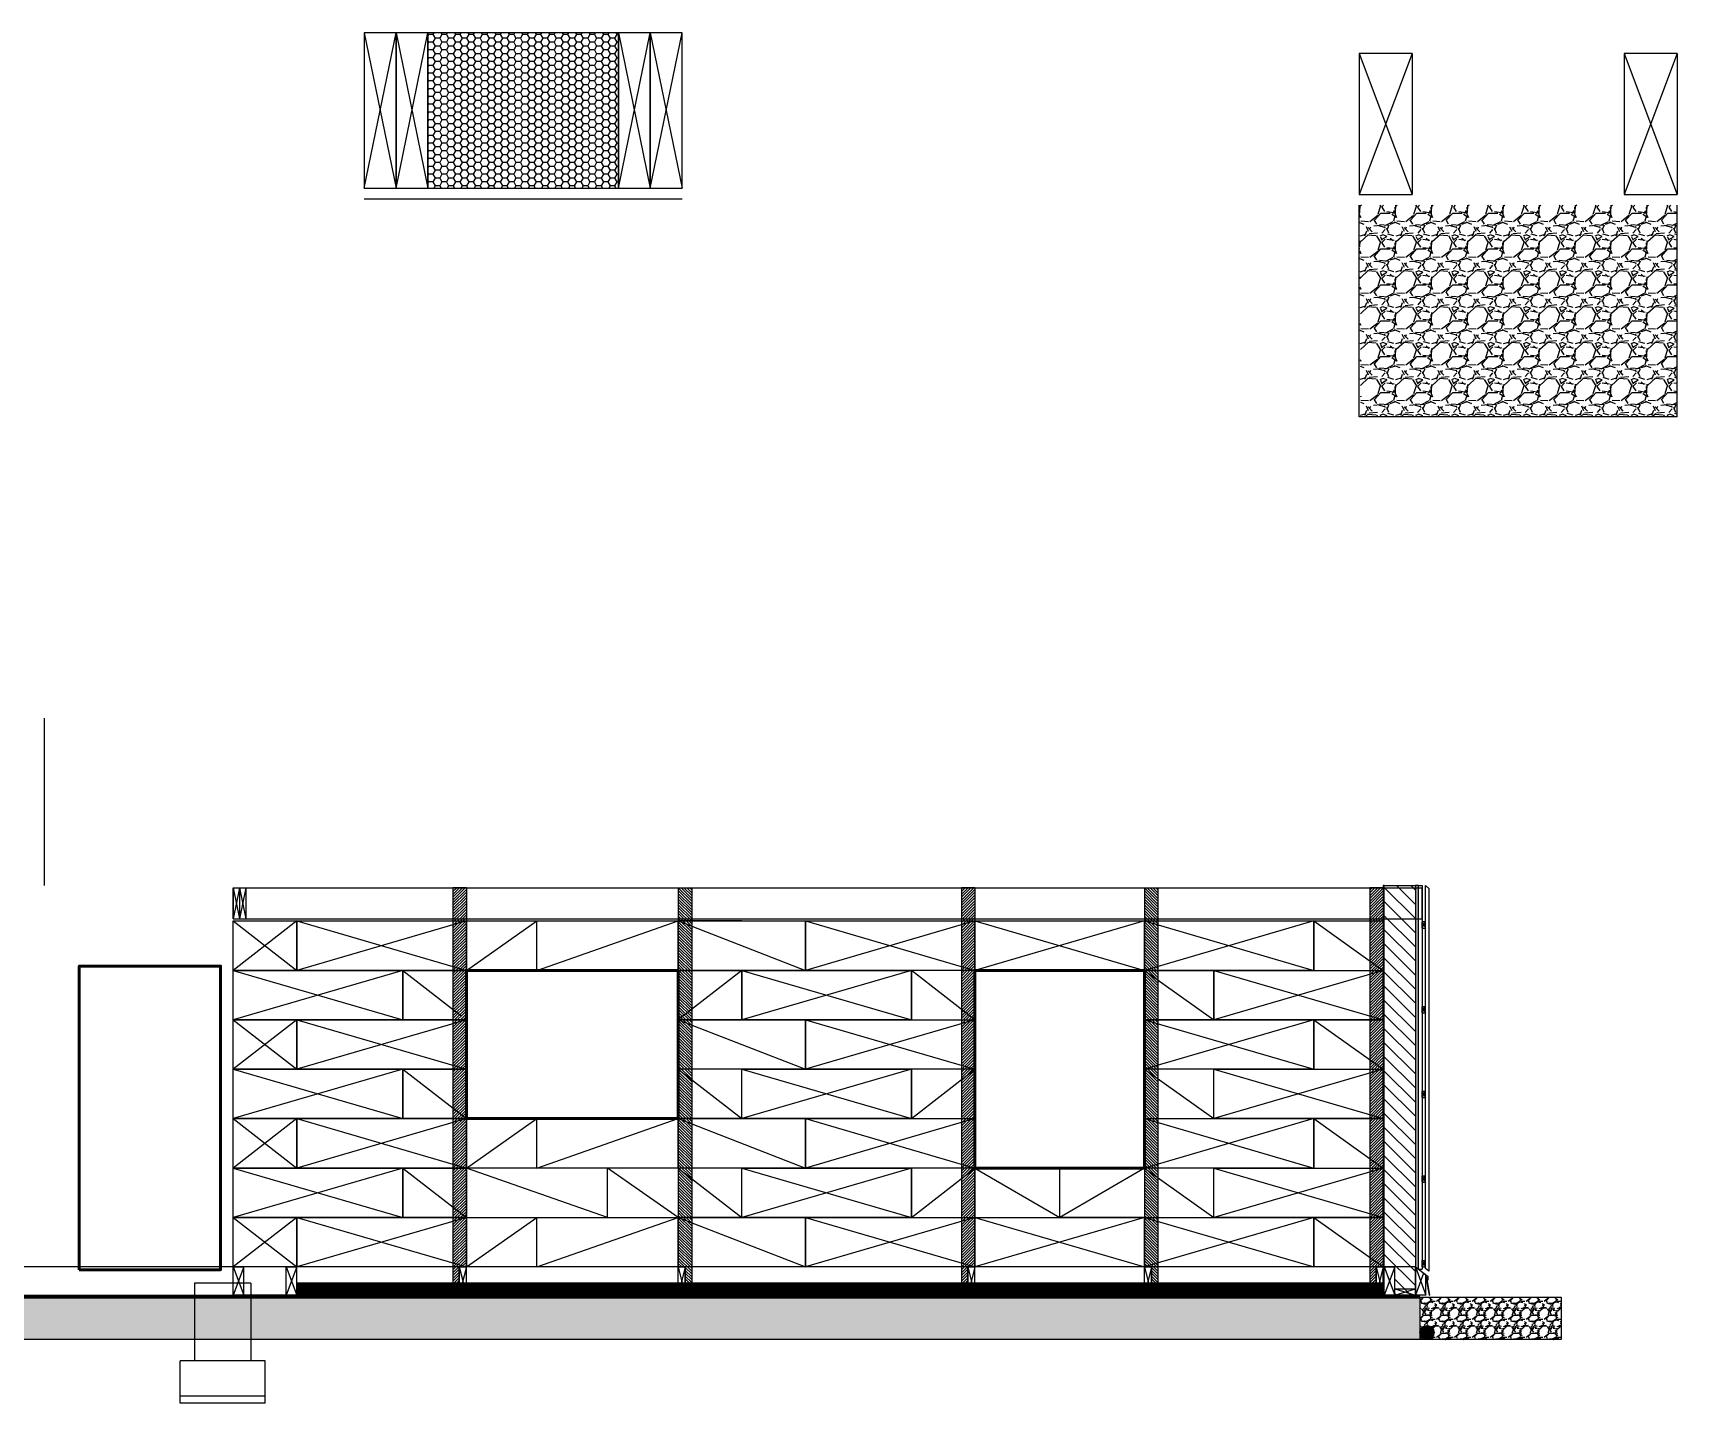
# Model space of a CAD drawing. Header units: millimetres. Extents: x -2139 to 106248, y 9575 to 78000.
# Drawn here: x 69606 to 81245, y 48076 to 57781 of the extents above; entities that cross this region are included whole.
import ezdxf

# ---------------------------------------------------------------- set-up
doc = ezdxf.new("R2010")
doc.units = ezdxf.units.MM
for name, color, linetype, lineweight, true_color in [('Fondations', 253, 'Continuous', 25, 0xa0a0a4), ('Fondations ... Drainage', 253, 'Continuous', 25, 0xa0a0a4), ('Fondations ... Etanchéité', 1, 'Continuous', 25, 0xff0000), ('Fondations ... GéoTextile', 96, 'Continuous', 25, 0x008000), ('Fondations ... Liège', 253, 'Continuous', 25, 0xaaaa7f), ('Fondations ... Plots Carport', 253, 'Continuous', 25, 0xa0a0a4), ('Fondations ... Pouzzolane', 9, 'Continuous', 25, 0xc0c0c0), ('Lisse_basse ... Madrier', 1, 'Continuous', 25, 0xff0000), ('Lisse_haute', 1, 'Continuous', 25, 0xff0000), ('Lisse_haute ... Madrier', 1, 'Continuous', 25, 0xff0000), ('Menuiseries', 136, 'Continuous', 50, 0x008080), ('Menuiseries ... Précadres', 136, 'Continuous', 25, 0x008080), ('Mur paille ... Impaire120mm', 30, 'Continuous', 25, 0xff7f00), ('Mur paille ... Paire120mm', 40, 'Continuous', 25, 0xffaa00), ('Ossature_Bois ... 145x45', 1, 'Continuous', 25, 0xff0000), ('Ossature_Bois ... Ardoise', 178, 'Continuous', 25, 0x000000), ('Ossature_Bois ... Bardage', 20, 'Continuous', 25, 0xff5500), ('Ossature_Bois ... Isoroof 22', 30, 'Continuous', 25, 0xff7f00), ('Ossature_Bois ... Larmier', 3, 'Continuous', 25, 0x00ff00), ('Ossature_Bois ... Montant 220x45', 16, 'Continuous', 25, 0x850e0e), ('Ossature_Bois ... Pavaplan 8', 178, 'Continuous', 25, 0x000000), ('Ossature_Bois ... Tasseaux', 44, 'Continuous', 25, 0xab7b00)]:
    doc.layers.add(name, color=color, linetype=linetype, lineweight=lineweight, true_color=true_color)
pattern_1 = [(228.0128, (91.44, 127), (-1016.0008633, -1143.0014045), [17.08605, -1691.525]), (184.9697, (80.01, 114.3), (1524.0024653, 126.99910377), [29.32025, -2902.7]), (132.5104, (50.8, 111.76), (1269.9990759, -1397.0013646), [20.6741, -2046.735]), (267.2737, (1.27, 80.01), (126.99944854, 2539.99918267), [26.70025, -2643.32]), (292.8337, (0, 53.34), (-635.00180278, 1524.0008665), [26.1817, -2591.99]), (357.2737, (10.16, 29.21), (-2539.99918267, 126.99944854), [26.70025, -2643.32]), (37.6942, (36.83, 27.94), (-1651.00104306, -1269.99886785), [35.3097, -3495.655]), (72.2553, (64.77, 49.53), (889.00177827, 2794.0008103), [33.336, -3300.265]), (121.4296, (74.93, 81.28), (-1016.00026176, 1650.998058), [26.79065, -2652.275]), (175.2364, (60.96, 104.14), (1396.9989027, -126.9988081), [30.58565, -1498.695]), (222.3974, (30.48, 106.68), (-1524.00004586, -1396.99818253), [39.5539, -3915.84]), (138.8141, (127, 78.74), (-888.9994337, 761.9988279), [13.50025, -1336.53]), (171.4692, (116.84, 87.63), (1650.9974798, -254.00064), [25.6841, -2542.73]), (225, (91.44, 91.44), (-3e-14, -126.99991), [17.96045, -161.6445]), (203.1986, (82.55, 106.68), (635.0021413, 254.0011137), [9.67205, -957.53]), (291.8014, (73.66, 102.87), (-127.000089, 381.0002454), [13.6783, -670.24]), (30.9638, (78.74, 90.17), (380.9995977, 254.000198), [22.216, -718.315]), (161.5651, (97.79, 101.6), (254.000116, -126.999811), [16.06435, -385.545]), (16.3895, (0, 102.87), (1270.0007007, 380.9992075), [22.5044, -2227.94]), (70.3462, (21.59, 109.22), (-507.9985844, -1396.9980244), [18.87995, -1869.11]), (293.1986, (97.79, 127), (-254.0011137, 635.0021413), [19.344, -947.86]), (343.6105, (105.41, 109.22), (-1270.0007007, 380.9992075), [22.5044, -2227.94]), (339.444, (0, 24.13), (-635.0007882, 253.9996918), [21.70175, -1063.385]), (294.7751, (20.32, 16.51), (-634.9985202, 1396.9993513), [18.1836, -1800.18]), (66.8014, (99.06, 0), (254.0011137, 635.0021413), [19.344, -947.86]), (17.354, (106.68, 17.78), (-1651.0000891, -507.9992338), [21.28915, -2107.62]), (69.444, (36.83, 0), (-253.9996918, -635.0007882), [10.8509, -1074.24]), (101.3099, (91.44, 0), (-126.999373, 507.998373), [6.47575, -641.1]), (165.9638, (90.17, 6.35), (381.000268, -126.99978), [26.1817, -497.4525]), (186.009, (64.77, 12.7), (1269.9981272, 126.99970343), [24.26335, -2402.07]), (303.6901, (78.74, 78.74), (-127.000044, 253.999755), [18.3162, -439.589]), (353.1572, (88.9, 63.5), (2159.00089283, -254.00113758), [31.97785, -3165.8]), (60.9454, (120.65, 59.69), (-507.9988183, -888.9978805), [13.0754, -1294.47]), (90, (127, 71.12), (-127, 127), [7.62, -119.38]), (120.2564, (62.23, 16.51), (507.9989233, -888.9995516), [17.64335, -1746.695]), (48.0128, (53.34, 31.75), (1016.0008633, 1143.0014045), [34.17215, -1674.44]), (0, (76.2, 57.15), (127, 127), [33.02, -93.98]), (325.3048, (109.22, 57.15), (-1269.99779955, 889.0000845), [20.0805, -1987.965]), (254.0546, (125.73, 45.72), (-127.000324, -508.00121), [18.49145, -906.085]), (207.646, (120.65, 27.94), (-2412.99915245, -1270.00079874), [30.10725, -2980.625]), (175.4261, (93.98, 13.97), (-1651.00038024, 126.99938556), [31.85145, -3153.29]), (175.4261, (93.98, 13.97), (-1651.00038024, 126.99938556), [31.85145, -3153.29])]

# ---------------------------------------------------------------- blocks, each defined once
blk = doc.blocks.new('madrier_lisse_basse')
at = {"layer": 'Lisse_basse ... Madrier'}
for p, q in [((0, 1000), (-375, 1000)), ((-375, 1000), (-375, 0)), ((-375, 1000), (0, 0)), ((0, 1000), (-375, 0)), ((0, 1000), (0, 0)), ((-375, 0), (0, 0))]:
    blk.add_line(p, q, dxfattribs=at)
blk = doc.blocks.new('madrier_lisse_haute')
at = {"layer": 'Lisse_haute ... Madrier'}
for p, q in [((0, 1100), (-225, 1100)), ((-225, 1100), (-225, 0)), ((-225, 1100), (0, 0)), ((-225, 0), (0, 1100)), ((0, 0), (0, 1100)), ((-225, 0), (0, 0))]:
    blk.add_line(p, q, dxfattribs=at)
blk = doc.blocks.new('LisseHauteMadrierCoupe')
at = {"layer": 'Lisse_haute ... Madrier'}
for p, q in [((0, 0), (45, 0)), ((0, 0), (0, -220)), ((0, 0), (45, -220)), ((45, 0), (0, -220)), ((45, 0), (45, -220)), ((0, -220), (45, -220))]:
    blk.add_line(p, q, dxfattribs=at)
blk = doc.blocks.new('PreCadreProfil')
at = {"layer": 'Menuiseries ... Précadres'}
h = blk.add_hatch(dxfattribs=at)
h.set_pattern_fill('JIS_WOOD', color=256, scale=20, style=0)
h.paths.add_polyline_path([(0, 0), (0, -2885), (45, -2885), (45, -2685), (95, -2685), (95, 0)], flags=0)
for p, q in [((0, 0), (0, -2885)), ((95, 0), (0, 0)), ((95, 0), (95, -2685)), ((45, -2685), (95, -2685)), ((45, -2685), (45, -2885)), ((0, -2885), (45, -2885))]:
    blk.add_line(p, q, dxfattribs=at)
blk = doc.blocks.new('Madrier200x75Profil')
at = {"layer": 'Lisse_basse ... Madrier'}
for p, q in [((0, -200), (0, 0)), ((0, 0), (75, -200)), ((75, 0), (0, -200)), ((0, 0), (75, 0)), ((75, -200), (75, 0)), ((75, -200), (0, -200))]:
    blk.add_line(p, q, dxfattribs=at)
blk = doc.blocks.new('Madrier200x50Profil')
at = {"layer": 'Lisse_basse ... Madrier'}
for p, q in [((0, 0), (0, 200)), ((0, 200), (50, 0)), ((50, 200), (0, 0)), ((0, 200), (50, 200)), ((50, 0), (50, 200)), ((50, 0), (0, 0))]:
    blk.add_line(p, q, dxfattribs=at)
blk = doc.blocks.new('Profil Plot Carport')
at = {"layer": 'Fondations ... Plots Carport'}
for p, q in [((100, 850), (100, 300)), ((500, 850), (100, 850)), ((500, 850), (500, 300)), ((0, 50), (0, 300)), ((600, 300), (0, 300)), ((600, 50), (600, 300)), ((0, 0), (0, 50)), ((600, 50), (0, 50)), ((600, 0), (0, 0)), ((600, 0), (600, 50))]:
    blk.add_line(p, q, dxfattribs=at)
blk = doc.blocks.new('Tasseau25x45')
at = {"layer": 'Ossature_Bois ... Tasseaux'}
for p, q in [((0, 25), (0, 0)), ((0, 25), (45, 25)), ((0, 25), (45, 0)), ((45, 25), (0, 0)), ((0, 0), (45, 0)), ((45, 25), (45, 0))]:
    blk.add_line(p, q, dxfattribs=at)
blk = doc.blocks.new('145x45')
at = {"layer": 'Ossature_Bois ... 145x45'}
for p, q in [((0, 0), (145, 0)), ((0, -45), (0, 0)), ((0, 0), (145, -45)), ((0, -45), (145, 0)), ((145, 0), (145, -45)), ((145, -45), (0, -45))]:
    blk.add_line(p, q, dxfattribs=at)
at = {"layer": 'Ossature_Bois ... Montant 220x45'}
blk.add_line((0, -45), (145, -45), dxfattribs=at)

msp = doc.modelspace()

# ---------------------------------------------------------------- hatches: boundary and pattern name
at = {"layer": 'Fondations ... Drainage'}
h = msp.add_hatch(color=256, dxfattribs=at)
edge = h.paths.add_edge_path(flags=0)
edge.add_arc((79474.2, 48575.9), 50, 0, 360)
at = {"layer": 'Fondations ... Liège'}
h = msp.add_hatch(dxfattribs=at)
h.set_pattern_fill('GRATE', color=256, scale=5, style=0)
h.paths.add_polyline_path([(79164.2, 48875.9), (71474.2, 48875.9), (71474.2, 48925.9), (79164.2, 48925.9)], flags=0)
h = msp.add_hatch(dxfattribs=at)
h.set_pattern_fill('GRATE', color=256, scale=5, style=0)
h.paths.add_polyline_path([(79164.2, 48825.9), (71474.2, 48825.9), (71474.2, 48875.9), (79164.2, 48875.9)], flags=0)
at = {"layer": 'Fondations ... Pouzzolane'}
h = msp.add_hatch(dxfattribs=at)
h.set_pattern_fill('GRAVEL', color=256, scale=10, style=0)
h.set_pattern_definition([(228.0128, (182.88, 254), (-2032.0017266, -2286.002809), [34.1721, -3383.05]), (184.9697, (160.02, 228.6), (3048.0049306, 253.9982075), [58.6405, -5805.4]), (132.5104, (101.6, 223.52), (2539.9981518, -2794.0027292), [41.3482, -4093.47]), (267.2737, (2.54, 160.02), (253.9988971, 5079.9983653), [53.4005, -5286.64]), (292.8337, (0, 106.68), (-1270.0036056, 3048.001733), [52.3634, -5183.98]), (357.2737, (20.32, 58.42), (-5079.9983653, 253.9988971), [53.4005, -5286.64]), (37.6942, (73.66, 55.88), (-3302.0020861, -2539.9977357), [70.6194, -6991.31]), (72.2553, (129.54, 99.06), (1778.0035565, 5588.0016206), [66.672, -6600.53]), (121.4296, (149.86, 162.56), (-2032.0005235, 3301.996116), [53.5813, -5304.55]), (175.2364, (121.92, 208.28), (2793.9978053, -253.9976163), [61.1713, -2997.39]), (222.3974, (60.96, 213.36), (-3048.0000917, -2793.99636506), [79.1078, -7831.68]), (138.8141, (254, 157.48), (-1777.9988674, 1523.997656), [27.0005, -2673.06]), (171.4692, (233.68, 175.26), (3301.9949596, -508.00128), [51.3682, -5085.46]), (225, (182.88, 182.88), (-5e-14, -253.99983), [35.9209, -323.289]), (203.1986, (165.1, 213.36), (1270.004283, 508.002227), [19.3441, -1915.06]), (291.8014, (147.32, 205.74), (-254.000178, 762.00049), [27.3566, -1340.48]), (30.9638, (157.48, 180.34), (761.999195, 508.000396), [44.432, -1436.63]), (161.5651, (195.58, 203.2), (508.00023, -253.99962), [32.1287, -771.09]), (16.3895, (0, 205.74), (2540.0014014, 761.998415), [45.0088, -4455.88]), (70.3462, (43.18, 218.44), (-1015.997169, -2793.996049), [37.7599, -3738.22]), (293.1986, (195.58, 254), (-508.002227, 1270.004283), [38.688, -1895.72]), (343.6105, (210.82, 218.44), (-2540.0014014, 761.998415), [45.0088, -4455.88]), (339.444, (0, 48.26), (-1270.001576, 507.999384), [43.4035, -2126.77]), (294.7751, (40.64, 33.02), (-1269.9970404, 2793.9987026), [36.3672, -3600.36]), (66.8014, (198.12, 0), (508.002227, 1270.004283), [38.688, -1895.72]), (17.354, (213.36, 35.56), (-3302.0001782, -1015.9984676), [42.5783, -4215.24]), (69.444, (73.66, 0), (-507.999384, -1270.001576), [21.7018, -2148.48]), (101.3099, (182.88, 0), (-253.998746, 1015.996746), [12.9515, -1282.2]), (165.9638, (180.34, 12.7), (762.000535, -253.99956), [52.3634, -994.905]), (186.009, (129.54, 25.4), (2539.9962544, 253.9994069), [48.5267, -4804.14]), (303.6901, (157.48, 157.48), (-254.000087, 507.99951), [36.6324, -879.178]), (353.1572, (177.8, 127), (4318.0017857, -508.0022752), [63.9557, -6331.6]), (60.9454, (241.3, 119.38), (-1015.9976366, -1777.995761), [26.1508, -2588.94]), (90, (254, 142.24), (-254, 254), [15.24, -238.76]), (120.2564, (124.46, 33.02), (1015.9978467, -1777.9991032), [35.2867, -3493.39]), (48.0128, (106.68, 63.5), (2032.0017266, 2286.002809), [68.3443, -3348.88]), (0, (152.4, 114.3), (254, 254), [66.04, -187.96]), (325.3048, (218.44, 114.3), (-2539.995599, 1778.000169), [40.161, -3975.93]), (254.0546, (251.46, 91.44), (-254.000648, -1016.00242), [36.9829, -1812.17]), (207.646, (241.3, 55.88), (-4825.9983049, -2540.0015975), [60.2145, -5961.25]), (175.4261, (187.96, 27.94), (-3302.0007605, 253.9987711), [63.7029, -6306.58]), (175.4261, (187.96, 27.94), (-3302.0007605, 253.9987711), [63.7029, -6306.58])])
h.paths.add_polyline_path([(78994.8, 56560.4), (79003.4, 55063.5), (81244.6, 55063.5), (81244.8, 56560.4)], flags=0)
h = msp.add_hatch(dxfattribs=at)
h.set_pattern_fill('GRAVEL', color=256, scale=5, style=0)
h.set_pattern_definition(pattern_1)
h.paths.add_polyline_path([(79424.2, 48825.9), (79424.2, 48525.9), (63074.2, 48525.9), (63074.2, 48825.9)], flags=0)
h = msp.add_hatch(dxfattribs=at)
h.set_pattern_fill('GRAVEL', color=256, scale=5, style=0)
h.set_pattern_definition(pattern_1)
h.paths.add_polyline_path([(79424.2, 48825.9), (79424.2, 48525.9), (80424.2, 48525.9), (80424.2, 48825.9)], flags=0)
at = {"layer": 'Lisse_haute'}
h = msp.add_hatch(dxfattribs=at)
h.set_pattern_fill('HONEY', color=256, scale=10, angle=180, style=0)
h.paths.add_polyline_path([(72401.2, 57780.6), (72401.2, 56680.6), (73751.2, 56680.6), (73751.2, 57780.6)], flags=0)
at = {"layer": 'Ossature_Bois ... Isoroof 22'}
h = msp.add_hatch(dxfattribs=at)
h.set_pattern_fill('HONEY', color=256, style=0)
h.set_pattern_definition([(0, (0, 0), (4.7625, 2.74963), [3.175, -6.35]), (120, (0, 0), (-4.76249943, 2.749630986), [3.175, -6.35]), (60, (0, 0), (5.7e-07, 5.499260986), [-6.35, 3.175])])
h.paths.add_polyline_path([(79392.2, 49040.9), (79414.2, 49024.2), (79414.2, 51740.9), (79392.2, 51740.9)], flags=0)
at = {"layer": 'Ossature_Bois ... Montant 220x45'}
h = msp.add_hatch(dxfattribs=at)
h.set_pattern_fill('JIS_WOOD', color=256, scale=100, angle=90, style=0)
h.paths.add_polyline_path([(79247.2, 48840.9), (79247.2, 49040.9), (79172.2, 49040.9), (79172.2, 51740.9), (79392.2, 51740.9), (79392.2, 48840.9)], flags=0)
at = {"layer": 'Ossature_Bois ... Pavaplan 8'}
msp.add_hatch(color=256, dxfattribs=at).paths.add_polyline_path([(79164.2, 48840.9), (79172.2, 48840.9), (79172.2, 51740.9), (79164.2, 51740.9)], flags=0)

# ---------------------------------------------------------------- linework, layer by layer
at = {"layer": 'Fondations'}
for p, q in [((71951.2, 56605.6), (74201.2, 56605.6)), ((78994.8, 55060.4), (78994.8, 56560.4)), ((81244.8, 55060.4), (81244.8, 56560.4)), ((81244.8, 55060.4), (78994.8, 55060.4)), ((69687.2, 51740.9), (69687.2, 52926.7)), ((63074.2, 48825.9), (79424.2, 48825.9)), ((79424.2, 48825.9), (79424.2, 48525.9)), ((79424.2, 48825.9), (80424.2, 48825.9)), ((80424.2, 48825.9), (80424.2, 48525.9)), ((79424.2, 48525.9), (63074.2, 48525.9)), ((80424.2, 48525.9), (79424.2, 48525.9))]:
    msp.add_line(p, q, dxfattribs=at)
at = {"layer": 'Fondations ... Drainage'}
msp.add_circle((79474.2, 48575.9), 50, dxfattribs=at)
at = {"layer": 'Fondations ... Etanchéité', "lineweight": 50}
msp.add_line((63074.2, 48825.9), (79424.2, 48825.9), dxfattribs=at)
at = {"layer": 'Fondations ... GéoTextile'}
for p, q in [((79424.2, 48825.9), (79424.2, 48525.9)), ((79424.2, 48525.9), (63074.2, 48525.9))]:
    msp.add_line(p, q, dxfattribs=at)
at = {"layer": 'Fondations ... Liège'}
for p, q in [((79164.2, 48925.9), (71474.2, 48925.9)), ((71474.2, 48925.9), (71474.2, 48875.9)), ((79164.2, 48925.9), (79164.2, 48875.9)), ((79164.2, 48875.9), (71474.2, 48875.9)), ((71474.2, 48875.9), (71474.2, 48825.9)), ((79164.2, 48825.9), (71474.2, 48825.9)), ((79164.2, 48875.9), (79164.2, 48825.9))]:
    msp.add_line(p, q, dxfattribs=at)
at = {"layer": 'Lisse_basse ... Madrier'}
for p, q in [((71024.2, 49040.9), (69524.2, 49040.9)), ((79392.2, 49040.9), (71024.2, 49040.9)), ((79392.2, 48840.9), (79392.2, 49040.9)), ((79392.2, 49040.9), (79467.2, 48840.9)), ((79392.2, 49040.9), (79467.2, 48983.9)), ((79450.6, 48996.6), (79392.2, 48840.9)), ((79467.2, 48840.9), (79467.2, 48983.9)), ((69524.2, 48840.9), (71024.2, 48840.9)), ((79467.2, 48840.9), (71024.2, 48840.9))]:
    msp.add_line(p, q, dxfattribs=at)
at = {"layer": 'Lisse_haute', "flags": 128}
msp.add_lwpolyline([(72401.2, 57780.6), (72401.2, 56680.6), (73751.2, 56680.6), (73751.2, 57780.6), (72401.2, 57780.6)], dxfattribs=at)
at = {"layer": 'Lisse_haute ... Madrier'}
for p, q in [((71024.2, 51725.9), (79439.2, 51725.9)), ((71024.2, 51505.9), (71024.2, 51725.9)), ((79439.2, 51505.9), (79439.2, 51725.9)), ((71024.2, 51505.9), (79439.2, 51505.9))]:
    msp.add_line(p, q, dxfattribs=at)
at = {"layer": 'Menuiseries'}
for p, q in [((72674.2, 51140.9), (74174.2, 51140.9)), ((72674.2, 50090.9), (72674.2, 51140.9)), ((74174.2, 51140.9), (74174.2, 50090.9)), ((76274.2, 51140.9), (77474.2, 51140.9)), ((76274.2, 49740.9), (76274.2, 51140.9)), ((77474.2, 51140.9), (77474.2, 49740.9)), ((74174.2, 50090.9), (72674.2, 50090.9)), ((77474.2, 49740.9), (76274.2, 49740.9))]:
    msp.add_line(p, q, dxfattribs=at)
msp.add_lwpolyline([(69934.2, 49020.9), (70934.2, 49020.9), (70934.2, 51170.9), (69934.2, 51170.9), (69934.2, 49020.9)], dxfattribs=at)
at = {"layer": 'Mur paille ... Impaire120mm'}
for p, q in [((72674.2, 51490.9), (73174.2, 51490.9)), ((72674.2, 51140.9), (73174.2, 51490.9)), ((72674.2, 51490.9), (72674.2, 51140.9)), ((73174.2, 51140.9), (73174.2, 51490.9)), ((73174.2, 51490.9), (74174.2, 51490.9)), ((73174.2, 51140.9), (74174.2, 51490.9)), ((74174.2, 51490.9), (75074.2, 51490.9)), ((74174.2, 51140.9), (74174.2, 51490.9)), ((74174.2, 51490.9), (75074.2, 51140.9)), ((75074.2, 51490.9), (75074.2, 51140.9)), ((78674.2, 51490.9), (79164.2, 51490.9)), ((78674.2, 51140.9), (78674.2, 51490.9)), ((78674.2, 51490.9), (79164.2, 51140.9)), ((79164.2, 51490.9), (79164.2, 51140.9)), ((73174.2, 51140.9), (72674.2, 51140.9)), ((74174.2, 51140.9), (73174.2, 51140.9)), ((75074.2, 51140.9), (74174.2, 51140.9)), ((78674.2, 51140.9), (79164.2, 51140.9)), ((74174.2, 50790.9), (75074.2, 50790.9)), ((74174.2, 50440.9), (74174.2, 50790.9)), ((74174.2, 50790.9), (75074.2, 50440.9)), ((75074.2, 50790.9), (75074.2, 50440.9)), ((78674.2, 50440.9), (78674.2, 50790.9)), ((78674.2, 50790.9), (79164.2, 50440.9)), ((78674.2, 50790.9), (78674.2, 50440.9)), ((78674.2, 50790.9), (79164.2, 50790.9)), ((79164.2, 50790.9), (79164.2, 50440.9)), ((75074.2, 50440.9), (74174.2, 50440.9)), ((78674.2, 50440.9), (79164.2, 50440.9)), ((72674.2, 50090.9), (73174.2, 50090.9)), ((72674.2, 49740.9), (73174.2, 50090.9)), ((72674.2, 50090.9), (72674.2, 49740.9)), ((73174.2, 49740.9), (73174.2, 50090.9)), ((73174.2, 50090.9), (74174.2, 50090.9)), ((73174.2, 49740.9), (74174.2, 50090.9)), ((74174.2, 50090.9), (75074.2, 50090.9)), ((74174.2, 49740.9), (74174.2, 50090.9)), ((74174.2, 50090.9), (75074.2, 49740.9)), ((75074.2, 50090.9), (75074.2, 49740.9)), ((78674.2, 49740.9), (78674.2, 50090.9)), ((78674.2, 50090.9), (79164.2, 49740.9)), ((78674.2, 50090.9), (79164.2, 50090.9)), ((79164.2, 50090.9), (79164.2, 49740.9)), ((73174.2, 49740.9), (72674.2, 49740.9)), ((74174.2, 49740.9), (73174.2, 49740.9)), ((75074.2, 49740.9), (74174.2, 49740.9)), ((78674.2, 49740.9), (79164.2, 49740.9)), ((72674.2, 49390.9), (73174.2, 49390.9)), ((72674.2, 49040.9), (73174.2, 49390.9)), ((72674.2, 49390.9), (72674.2, 49040.9)), ((73174.2, 49040.9), (73174.2, 49390.9)), ((73174.2, 49390.9), (74174.2, 49390.9)), ((73174.2, 49040.9), (74174.2, 49390.9)), ((74174.2, 49390.9), (75074.2, 49390.9)), ((74174.2, 49040.9), (74174.2, 49390.9)), ((74174.2, 49390.9), (75074.2, 49040.9)), ((75074.2, 49390.9), (75074.2, 49040.9)), ((78674.2, 49040.9), (78674.2, 49390.9)), ((78674.2, 49390.9), (79164.2, 49040.9)), ((78674.2, 49390.9), (79164.2, 49390.9)), ((79164.2, 49390.9), (79164.2, 49040.9)), ((73174.2, 49040.9), (72674.2, 49040.9)), ((74174.2, 49040.9), (73174.2, 49040.9)), ((75074.2, 49040.9), (74174.2, 49040.9)), ((79164.2, 49040.9), (78674.2, 49040.9))]:
    msp.add_line(p, q, dxfattribs=at)
for points in [[(71024.2, 51490.9), (71474.2, 51490.9), (71474.2, 51140.9), (71024.2, 51140.9), (71024.2, 51490.9), (71474.2, 51140.9), (71474.2, 51490.9), (71024.2, 51140.9)], [(71474.2, 51490.9), (72674.2, 51490.9), (72674.2, 51140.9), (71474.2, 51140.9), (71474.2, 51490.9), (72674.2, 51140.9), (72674.2, 51490.9), (71474.2, 51140.9)], [(75074.2, 51490.9), (76274.2, 51490.9), (76274.2, 51140.9), (75074.2, 51140.9), (75074.2, 51490.9), (76274.2, 51140.9), (76274.2, 51490.9), (75074.2, 51140.9)], [(76274.2, 51490.9), (77474.2, 51490.9), (77474.2, 51140.9), (76274.2, 51140.9), (76274.2, 51490.9), (77474.2, 51140.9), (77474.2, 51490.9), (76274.2, 51140.9)], [(77474.2, 51490.9), (78674.2, 51490.9), (78674.2, 51140.9), (77474.2, 51140.9), (77474.2, 51490.9), (78674.2, 51140.9), (78674.2, 51490.9), (77474.2, 51140.9)], [(71024.2, 50790.9), (71474.2, 50790.9), (71474.2, 50440.9), (71024.2, 50440.9), (71024.2, 50790.9), (71474.2, 50440.9), (71474.2, 50790.9), (71024.2, 50440.9)], [(71474.2, 50790.9), (72674.2, 50790.9), (72674.2, 50440.9), (71474.2, 50440.9), (71474.2, 50790.9), (72674.2, 50440.9), (72674.2, 50790.9), (71474.2, 50440.9)], [(75074.2, 50790.9), (76274.2, 50790.9), (76274.2, 50440.9), (75074.2, 50440.9), (75074.2, 50790.9), (76274.2, 50440.9), (76274.2, 50790.9), (75074.2, 50440.9)], [(77474.2, 50790.9), (78674.2, 50790.9), (78674.2, 50440.9), (77474.2, 50440.9), (77474.2, 50790.9), (78674.2, 50440.9), (78674.2, 50790.9), (77474.2, 50440.9)], [(71024.2, 50090.9), (71474.2, 50090.9), (71474.2, 49740.9), (71024.2, 49740.9), (71024.2, 50090.9), (71474.2, 49740.9), (71474.2, 50090.9), (71024.2, 49740.9)], [(71474.2, 50090.9), (72674.2, 50090.9), (72674.2, 49740.9), (71474.2, 49740.9), (71474.2, 50090.9), (72674.2, 49740.9), (72674.2, 50090.9), (71474.2, 49740.9)], [(75074.2, 50090.9), (76274.2, 50090.9), (76274.2, 49740.9), (75074.2, 49740.9), (75074.2, 50090.9), (76274.2, 49740.9), (76274.2, 50090.9), (75074.2, 49740.9)], [(77474.2, 50090.9), (78674.2, 50090.9), (78674.2, 49740.9), (77474.2, 49740.9), (77474.2, 50090.9), (78674.2, 49740.9), (78674.2, 50090.9), (77474.2, 49740.9)], [(71024.2, 49390.9), (71474.2, 49390.9), (71474.2, 49040.9), (71024.2, 49040.9), (71024.2, 49390.9), (71474.2, 49040.9), (71474.2, 49390.9), (71024.2, 49040.9)], [(71474.2, 49390.9), (72674.2, 49390.9), (72674.2, 49040.9), (71474.2, 49040.9), (71474.2, 49390.9), (72674.2, 49040.9), (72674.2, 49390.9), (71474.2, 49040.9)], [(75074.2, 49390.9), (76274.2, 49390.9), (76274.2, 49040.9), (75074.2, 49040.9), (75074.2, 49390.9), (76274.2, 49040.9), (76274.2, 49390.9), (75074.2, 49040.9)], [(76274.2, 49390.9), (77474.2, 49390.9), (77474.2, 49040.9), (76274.2, 49040.9), (76274.2, 49390.9), (77474.2, 49040.9), (77474.2, 49390.9), (76274.2, 49040.9)], [(77474.2, 49390.9), (78674.2, 49390.9), (78674.2, 49040.9), (77474.2, 49040.9), (77474.2, 49390.9), (78674.2, 49040.9), (78674.2, 49390.9), (77474.2, 49040.9)]]:
    msp.add_lwpolyline(points, dxfattribs=at)
at = {"layer": 'Mur paille ... Paire120mm'}
for p, q in [((74174.2, 51490.9), (74624.2, 51490.9)), ((74624.2, 51490.9), (74174.2, 51490.9)), ((72224.2, 51140.9), (72674.2, 51140.9)), ((72224.2, 50790.9), (72224.2, 51140.9)), ((72224.2, 51140.9), (72635.1, 50821.1)), ((72674.2, 51140.9), (72674.2, 50790.9)), ((74174.2, 50790.9), (74174.2, 51140.9)), ((74174.2, 51140.9), (74624.2, 51140.9)), ((74624.2, 51140.9), (74174.2, 50790.9)), ((74624.2, 51140.9), (74174.2, 51140.9)), ((74624.2, 51140.9), (74624.2, 50790.9)), ((76274.2, 51140.9), (75824.2, 51140.9)), ((75824.2, 51140.9), (75824.2, 50790.9)), ((76274.2, 50790.9), (75824.2, 51140.9)), ((76274.2, 50790.9), (76274.2, 51140.9)), ((77474.2, 51140.9), (77964.2, 51140.9)), ((77474.2, 50790.9), (77474.2, 51140.9)), ((77474.2, 51140.9), (77964.2, 50790.9)), ((77964.2, 51140.9), (77964.2, 50790.9)), ((72674.2, 50790.9), (72224.2, 50790.9)), ((74624.2, 50790.9), (74174.2, 50790.9)), ((75824.2, 50790.9), (76274.2, 50790.9)), ((77964.2, 50790.9), (77474.2, 50790.9)), ((72224.2, 50440.9), (72674.2, 50440.9)), ((72224.2, 50090.9), (72224.2, 50440.9)), ((72224.2, 50440.9), (72674.2, 50090.9)), ((72674.2, 50440.9), (72674.2, 50090.9)), ((74174.2, 50440.9), (74174.2, 50090.9)), ((74624.2, 50440.9), (74174.2, 50440.9)), ((74174.2, 50440.9), (74624.2, 50090.9)), ((74624.2, 50090.9), (74624.2, 50440.9)), ((76274.2, 50440.9), (75824.2, 50440.9)), ((75824.2, 50440.9), (75824.2, 50090.9)), ((75824.2, 50090.9), (76274.2, 50440.9)), ((76274.2, 50090.9), (76274.2, 50440.9)), ((77474.2, 50440.9), (77474.2, 50090.9)), ((77964.2, 50440.9), (77474.2, 50440.9)), ((77474.2, 50440.9), (77964.2, 50090.9)), ((77964.2, 50090.9), (77964.2, 50440.9)), ((72674.2, 50090.9), (72224.2, 50090.9)), ((74174.2, 50090.9), (74624.2, 50090.9)), ((74624.2, 50090.9), (74174.2, 50090.9)), ((75824.2, 50090.9), (76274.2, 50090.9)), ((77474.2, 50090.9), (77964.2, 50090.9)), ((72224.2, 49740.9), (72674.2, 49740.9)), ((72224.2, 49390.9), (72224.2, 49740.9)), ((72224.2, 49740.9), (72674.2, 49390.9)), ((72674.2, 49390.9), (72674.2, 49740.9)), ((73674.2, 49740.9), (72674.2, 49740.9)), ((73674.2, 49390.9), (72674.2, 49740.9)), ((72674.2, 49740.9), (72674.2, 49390.9)), ((73674.2, 49390.9), (73674.2, 49740.9)), ((74174.2, 49740.9), (73674.2, 49740.9)), ((74174.2, 49390.9), (73674.2, 49740.9)), ((74624.2, 49740.9), (74174.2, 49740.9)), ((74174.2, 49740.9), (74174.2, 49390.9)), ((74174.2, 49740.9), (74174.2, 49390.9)), ((74624.2, 49740.9), (74174.2, 49740.9)), ((74174.2, 49740.9), (74624.2, 49390.9)), ((74624.2, 49390.9), (74624.2, 49740.9)), ((76274.2, 49740.9), (75824.2, 49740.9)), ((75824.2, 49740.9), (75824.2, 49390.9)), ((75824.2, 49390.9), (76274.2, 49740.9)), ((76274.2, 49740.9), (76274.2, 49390.9)), ((76874.2, 49740.9), (76274.2, 49740.9)), ((76274.2, 49740.9), (76874.2, 49390.9)), ((76274.2, 49390.9), (76274.2, 49740.9)), ((76874.2, 49390.9), (76874.2, 49740.9)), ((76874.2, 49740.9), (77474.2, 49740.9)), ((77474.2, 49740.9), (76874.2, 49390.9)), ((77474.2, 49740.9), (77474.2, 49390.9)), ((77474.2, 49740.9), (77474.2, 49390.9)), ((77964.2, 49740.9), (77474.2, 49740.9)), ((77474.2, 49740.9), (77964.2, 49390.9)), ((77964.2, 49390.9), (77964.2, 49740.9)), ((72674.2, 49390.9), (72224.2, 49390.9)), ((72674.2, 49390.9), (73674.2, 49390.9)), ((73674.2, 49390.9), (74174.2, 49390.9)), ((74624.2, 49390.9), (74174.2, 49390.9)), ((74174.2, 49390.9), (74624.2, 49390.9)), ((74624.2, 49390.9), (74174.2, 49390.9)), ((75824.2, 49390.9), (76274.2, 49390.9)), ((76274.2, 49390.9), (76874.2, 49390.9)), ((77474.2, 49390.9), (76874.2, 49390.9)), ((77474.2, 49390.9), (77964.2, 49390.9)), ((74624.2, 49040.9), (74174.2, 49040.9))]:
    msp.add_line(p, q, dxfattribs=at)
for points in [[(71024.2, 51140.9), (72224.2, 51140.9), (72224.2, 50790.9), (71024.2, 50790.9), (71024.2, 51140.9), (72224.2, 50790.9), (72224.2, 51140.9), (71024.2, 50790.9)], [(74624.2, 51140.9), (75824.2, 51140.9), (75824.2, 50790.9), (74624.2, 50790.9), (74624.2, 51140.9), (75824.2, 50790.9), (75824.2, 51140.9), (74624.2, 50790.9)], [(77964.2, 51140.9), (79164.2, 51140.9), (79164.2, 50790.9), (77964.2, 50790.9), (77964.2, 51140.9), (79164.2, 50790.9), (79164.2, 51140.9), (77964.2, 50790.9)], [(71024.2, 50440.9), (72224.2, 50440.9), (72224.2, 50090.9), (71024.2, 50090.9), (71024.2, 50440.9), (72224.2, 50090.9), (72224.2, 50440.9), (71024.2, 50090.9)], [(74624.2, 50440.9), (75824.2, 50440.9), (75824.2, 50090.9), (74624.2, 50090.9), (74624.2, 50440.9), (75824.2, 50090.9), (75824.2, 50440.9), (74624.2, 50090.9)], [(77964.2, 50440.9), (79164.2, 50440.9), (79164.2, 50090.9), (77964.2, 50090.9), (77964.2, 50440.9), (79164.2, 50090.9), (79164.2, 50440.9), (77964.2, 50090.9)], [(71024.2, 49740.9), (72224.2, 49740.9), (72224.2, 49390.9), (71024.2, 49390.9), (71024.2, 49740.9), (72224.2, 49390.9), (72224.2, 49740.9), (71024.2, 49390.9)], [(74624.2, 49740.9), (75824.2, 49740.9), (75824.2, 49390.9), (74624.2, 49390.9), (74624.2, 49740.9), (75824.2, 49390.9), (75824.2, 49740.9), (74624.2, 49390.9)], [(77964.2, 49740.9), (79164.2, 49740.9), (79164.2, 49390.9), (77964.2, 49390.9), (77964.2, 49740.9), (79164.2, 49390.9), (79164.2, 49740.9), (77964.2, 49390.9)]]:
    msp.add_lwpolyline(points, dxfattribs=at)
at = {"layer": 'Ossature_Bois ... Ardoise'}
for p, q in [((79470.2, 48967.4), (79467.2, 48966.9)), ((79467.2, 48966.9), (79490, 48840.9)), ((79470.2, 48967.4), (79493, 48841.4)), ((79490, 48840.9), (79493, 48841.4))]:
    msp.add_line(p, q, dxfattribs=at)
at = {"layer": 'Ossature_Bois ... Bardage'}
for p, q in [((79464.2, 49030.1), (79464.2, 51740.9)), ((79486.2, 51720.3), (79464.2, 51740.9)), ((79486.2, 51720.3), (79486.2, 49009.4)), ((79486.2, 49009.4), (79464.2, 49030.1))]:
    msp.add_line(p, q, dxfattribs=at)
at = {"layer": 'Ossature_Bois ... Isoroof 22'}
for p, q in [((79414.2, 51740.9), (79392.2, 51740.9)), ((79392.2, 51740.9), (79392.2, 49040.9)), ((79414.2, 49024.2), (79414.2, 51740.9)), ((79392.2, 49040.9), (79414.2, 49024.2))]:
    msp.add_line(p, q, dxfattribs=at)
at = {"layer": 'Ossature_Bois ... Larmier'}
for p, q in [((79392.2, 49059.5), (79392.2, 49040.9)), ((79392.2, 49040.9), (79482.2, 48972.5)), ((79482.2, 48946), (79475, 48956.2)), ((79482.2, 48946), (79482.2, 48972.5))]:
    msp.add_line(p, q, dxfattribs=at)
at = {"layer": 'Ossature_Bois ... Montant 220x45'}
for p, q in [((79172.2, 49040.9), (79172.2, 51740.9)), ((79172.2, 51740.9), (79392.2, 51740.9)), ((79392.2, 51740.9), (79392.2, 48840.9)), ((79247.2, 49040.9), (79172.2, 49040.9)), ((79247.2, 48840.9), (79247.2, 49040.9)), ((79392.2, 48840.9), (79247.2, 48840.9))]:
    msp.add_line(p, q, dxfattribs=at)
at = {"layer": 'Ossature_Bois ... Pavaplan 8'}
for p, q in [((79172.2, 51740.9), (79164.2, 51740.9)), ((79164.2, 51740.9), (79164.2, 48840.9)), ((79172.2, 48840.9), (79172.2, 51740.9)), ((79164.2, 48840.9), (79172.2, 48840.9))]:
    msp.add_line(p, q, dxfattribs=at)
at = {"layer": 'Ossature_Bois ... Tasseaux'}
for p, q in [((79414.2, 49024.2), (79414.2, 51740.9)), ((79414.2, 51740.9), (79439.2, 51740.9)), ((79439.2, 51740.9), (79439.2, 49024.2)), ((79414.2, 49024.2), (79439.2, 49024.2))]:
    msp.add_line(p, q, dxfattribs=at)

# ---------------------------------------------------------------- block references
at = {"layer": 'Fondations ... Plots Carport'}
msp.add_blockref('Profil Plot Carport', (70649.2, 48075.9), dxfattribs=at)
at = {"layer": 'Lisse_basse ... Madrier'}
for name, p in [('madrier_lisse_basse', (79369.8, 56635.4)), ('madrier_lisse_basse', (81244.8, 56635.4)), ('Madrier200x75Profil', (71024.2, 49040.9)), ('Madrier200x75Profil', (71399.2, 49040.9)), ('Madrier200x50Profil', (72624.2, 48840.9)), ('Madrier200x50Profil', (74174.2, 48840.9)), ('Madrier200x50Profil', (76224.2, 48840.9)), ('Madrier200x50Profil', (77474.2, 48840.9)), ('Madrier200x50Profil', (79114.2, 48840.9)), ('Madrier200x75Profil', (79172.2, 49040.9))]:
    msp.add_blockref(name, p, dxfattribs=at)
at = {"layer": 'Lisse_haute ... Madrier'}
for name, p in [('madrier_lisse_haute', (72176.2, 56680.6)), ('madrier_lisse_haute', (72401.2, 56680.6)), ('madrier_lisse_haute', (73976.2, 56680.6)), ('madrier_lisse_haute', (74201.2, 56680.6)), ('LisseHauteMadrierCoupe', (71024.2, 51725.9)), ('LisseHauteMadrierCoupe', (71069.2, 51725.9))]:
    msp.add_blockref(name, p, dxfattribs=at)
at = {"layer": 'Menuiseries ... Précadres'}
for p in [(72579.2, 51725.9), (76179.2, 51725.9), (79069.2, 51725.9)]:
    msp.add_blockref('PreCadreProfil', p, dxfattribs=at)
at = {"layer": 'Menuiseries ... Précadres', "yscale": -1, "rotation": 180}
for p in [(74269.2, 51725.9), (77569.2, 51725.9)]:
    msp.add_blockref('PreCadreProfil', p, dxfattribs=at)
at = {"layer": 'Ossature_Bois ... 145x45'}
msp.add_blockref('145x45', (79247.2, 48885.9), dxfattribs=at)
at = {"layer": 'Ossature_Bois ... Tasseaux', "rotation": 90}
for p in [(79464.2, 51440.9), (79464.2, 50840.9), (79464.2, 50240.9), (79464.2, 49640.9), (79464.2, 49040.9)]:
    msp.add_blockref('Tasseau25x45', p, dxfattribs=at)

doc.saveas('drawing.dxf')
